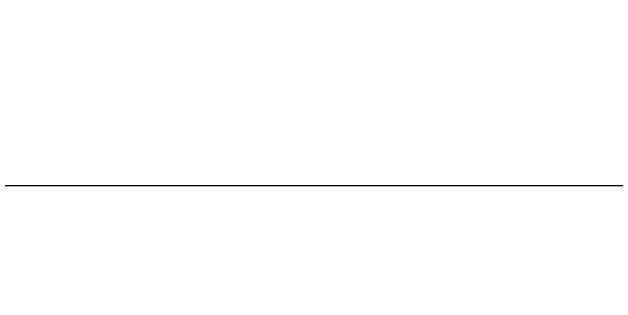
# Model space of a CAD drawing. Header units: inches. Extents: x -9 to 197, y 0 to 134.
# Drawn here: x 20.383 to 24.701, y 118.446 to 120.523 of the extents above; entities that cross this region are included whole.
import ezdxf

# ---------------------------------------------------------------- set-up
doc = ezdxf.new("R2010")
doc.units = ezdxf.units.IN
doc.layers.add('ZANO_R', color=7, linetype='Continuous', lineweight=0)
doc.layers.add('ZANO_W', color=1, linetype='Continuous', lineweight=0)
doc.styles.get("Standard").update_dxf_attribs({"font": 'arial.ttf'})
doc.dimstyles.new('amerykanie', dxfattribs={"dimtxt": 50, "dimasz": 50, "dimexe": 0.5, "dimexo": 0.5, "dimgap": 1, "dimtad": 1, "dimdec": 0, "dimzin": 0, "dimlunit": 5, "dimtxsty": 'Standard', "dimcen": 0.09, "dimclrd": 1, "dimclre": 1, "dimclrt": 1, "dimazin": 0, "dimtfac": 1, "dimtdec": 0, "dimtmove": 0, "dimatfit": 3, "dimfxl": 1, "dimtzin": 0, "dimarcsym": 1})

# ---------------------------------------------------------------- blocks, each defined once
blk = doc.blocks.new('*D398')
at = {"layer": 'ZANO_W', "color": 1, "lineweight": -2}
blk.add_arc((156.2448, 106.2917), 5.9376, 93.97094, 170.33898, dxfattribs=at)
at = {"layer": 'ZANO_W', "color": 1}
for points in [[(155.8311, 112.0484), (155.8361, 112.3817), (156.8335, 112.2001)], [(150.2253, 107.3022), (150.5574, 107.2741), (150.3072, 106.2917)]]:
    blk.add_solid(points, dxfattribs=at)
at = {"layer": 'ZANO_W', "color": 1, "insert": (151.3604, 111.687), "char_height": 1.625, "attachment_point": 5, "rotation": 42.155}
blk.add_mtext("95%%d41'", dxfattribs=at)

msp = doc.modelspace()

# ---------------------------------------------------------------- linework, layer by layer
at = {"layer": 'ZANO_R'}
msp.add_line((15.63975, 119.28438), (104.88336, 119.28438), dxfattribs=at)

# ---------------------------------------------------------------- dimensions: what is measured, and where the dimension line sits
at = {"layer": 'ZANO_W'}
dim = msp.add_angular_dim_2l(base=(153.62268, 111.61897), line1=((-1.70141, 106.29167), (190.28727, 106.29167)), line2=((156.24739, 106.31761), (157.97255, 123.63182)), dimstyle='amerykanie', override={"dimtxt": 1.625, "dimasz": 1, "dimgap": 0.5, "dimdec": 4, "dimaunit": 1, "dimadec": 1, "dimtdec": 4, "dimtmove": 1, "dimfrac": 2}, dxfattribs=at)
dim.commit()
dim.dimension.update_dxf_attribs({"geometry": '*D398', "text_midpoint": (151.36035, 111.68698)})

doc.saveas('drawing.dxf')
